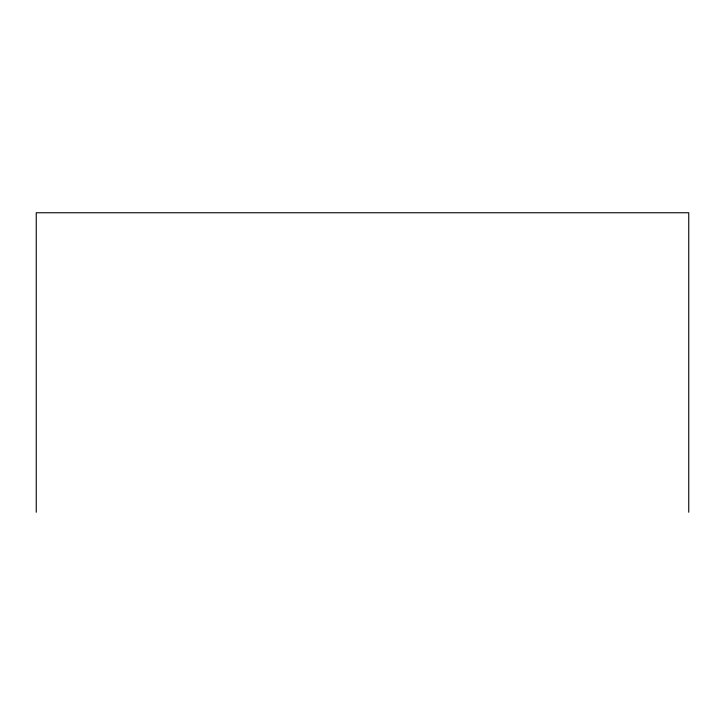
<?xml version="1.0" encoding="UTF-8"?>
<svg xmlns="http://www.w3.org/2000/svg" width="725" height="725" viewBox="0 0 725 725"><rect width="100%" height="100%" fill="white"/><g stroke="black" fill="none" stroke-linecap="round" stroke-linejoin="round"><path stroke-width="1.09" d="M688.75 512.249L688.75 212.751L36.25 212.751L36.25 512.249"/></g></svg>
